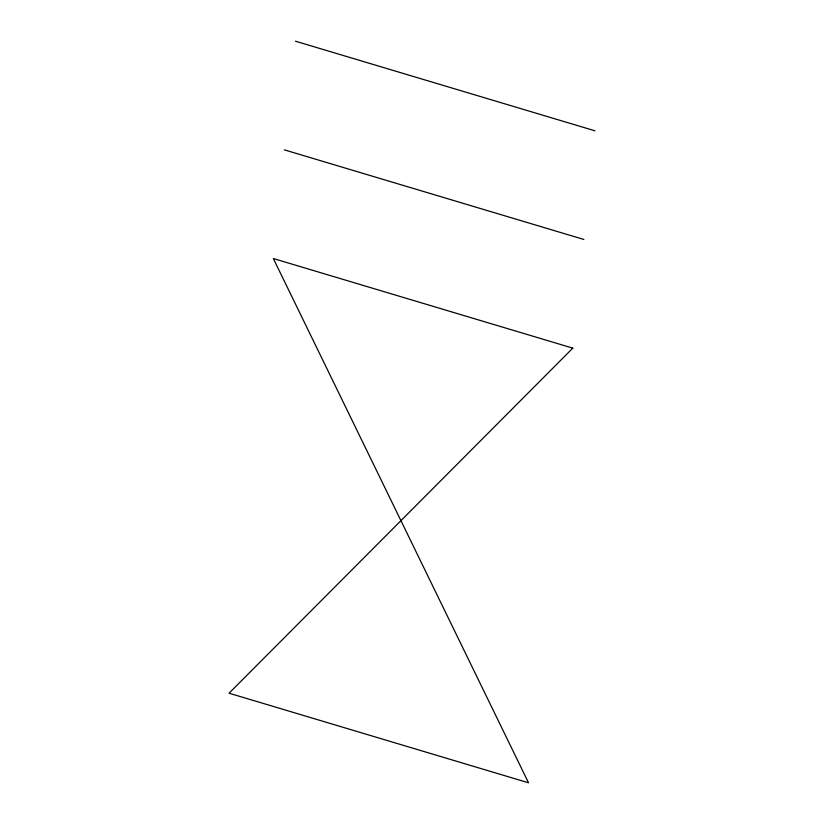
<?xml version="1.0" encoding="UTF-8"?>
<svg xmlns="http://www.w3.org/2000/svg" width="824" height="824" viewBox="0 0 824 824"><rect width="100%" height="100%" fill="white"/><g stroke="black" fill="none" stroke-linecap="round" stroke-linejoin="round"><path stroke-width="1.24" d="M295.466 41.2L594.938 130.8M284.393 149.865L583.866 239.465M572.804 348.14L229.062 693.2L528.534 782.8L273.331 258.53L572.804 348.14"/></g></svg>
